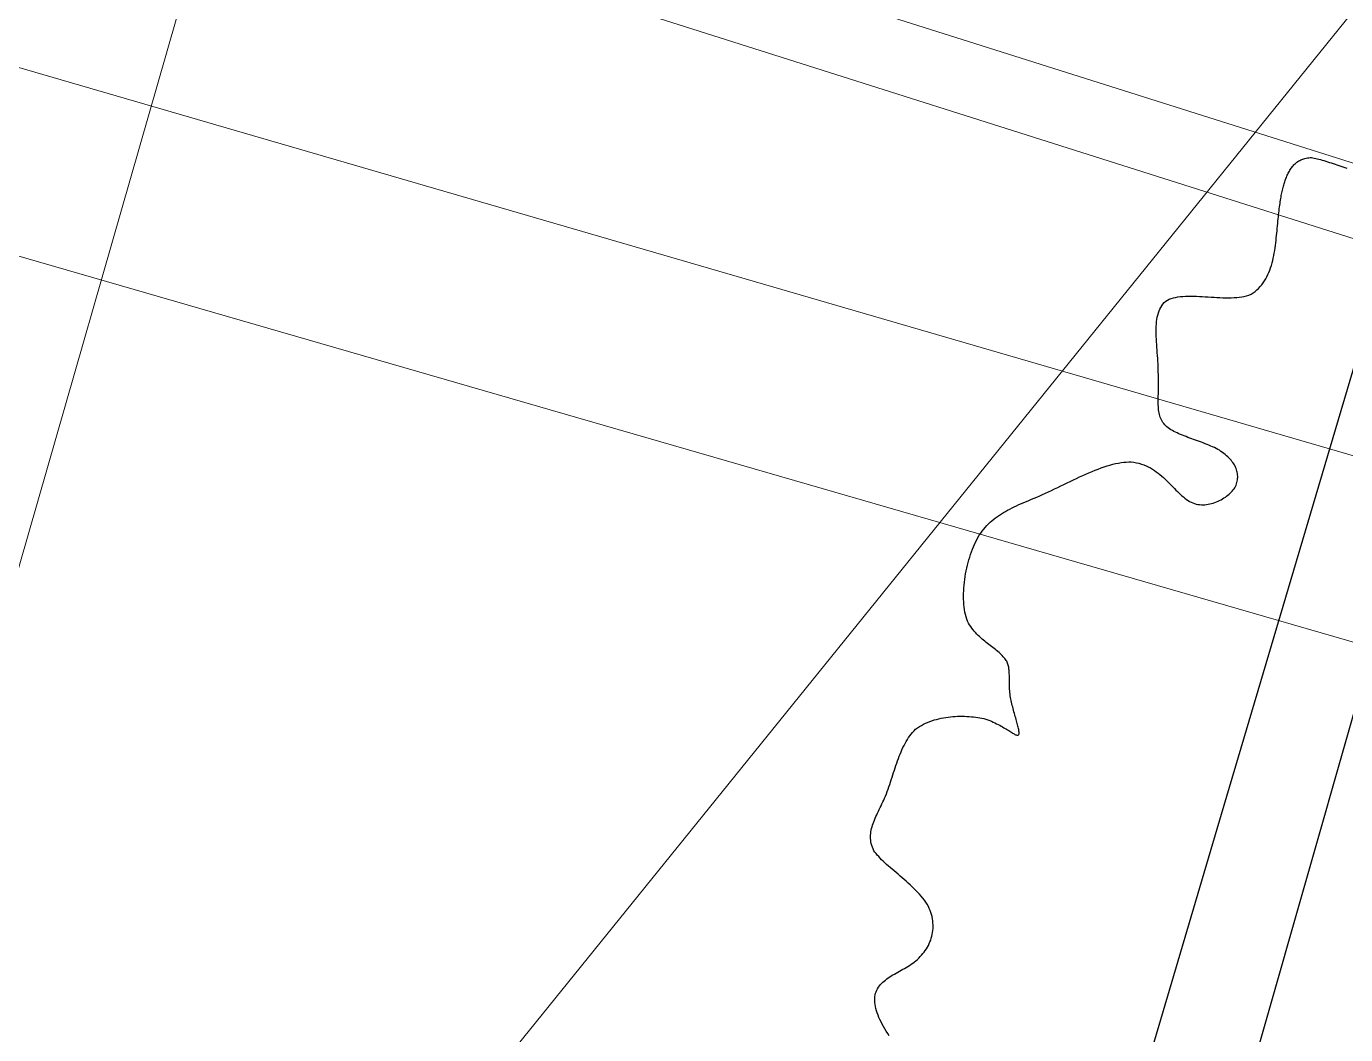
# Model space of a CAD drawing. Header units: metres. Extents: x 507606 to 508087, y 6966978 to 6967359.
# Drawn here: x 507935.686 to 507938.959, y 6967149.772 to 6967152.274 of the extents above; entities that cross this region are included whole.
import ezdxf

# ---------------------------------------------------------------- set-up
doc = ezdxf.new("R2010")
doc.units = ezdxf.units.M
doc.linetypes.add('ISO-DASHED2', pattern=[6, 4, -2])
doc.layers.add('C_UG_LINES', color=7, linetype='EXISTING_COMMUNICATIONS', lineweight=0, true_color=0xb061ff)
doc.layers.add('E_UG_LINES', color=7, linetype='EXISTING_ELECTRICITY_UG', lineweight=0, true_color=0xff2e2e)
for name, color, linetype in [('CON_EX. MIN', 253, 'ISO-DASHED2'), ('mga2020ROAD_KERB_LIP', 252, 'Continuous'), ('mga2020VEG_TREE', 252, 'Continuous')]:
    doc.layers.add(name, color=color, linetype=linetype)
for name, color, linetype, lineweight in [('D_UG_PIPES', 142, 'EXIST_SWD', 0), ('RW_UG_PIPES', 160, 'EXISTING_WAT_RECYCLED', 0), ('W_AG_PIPES_N', 160, 'EXISTING_WATER', 0)]:
    doc.layers.add(name, color=color, linetype=linetype, lineweight=lineweight)
doc.styles.get("Standard").update_dxf_attribs({"font": 'ARIALN.TTF'})
doc.linetypes.add('EXIST_SWD', pattern='A,5,-2.5,5,-2,["SWD",Standard,S=2.5,R=0,X=0,Y=-1.25],-8,5,-2.5,5,-2.5', length=37.5)
doc.linetypes.add('EXISTING_COMMUNICATIONS', pattern='A,2,-2,2,-2,2,-2,["COMS",Standard,S=2.5,R=0,X=0,Y=-1.25],-9.75,2,-2,2,-2', length=29.75)
doc.linetypes.add('EXISTING_ELECTRICITY_UG', pattern='A,2,-2,2,-2,2,-2,["E-UG",Standard,S=2.5,R=0,X=0,Y=-1.25],-9.15,2,-2,2,-2', length=29.15)
doc.linetypes.add('EXISTING_WAT_RECYCLED', pattern='A,2,-2,2,-2,2,-2,["R",Standard,S=2.5,R=0,X=0,Y=-1.25],-4.4,2,-2,2,-2', length=24.4)
doc.linetypes.add('EXISTING_WATER', pattern='A,2,-2,2,-2,2,-2,["W",Standard,S=2.5,R=0,X=0,Y=-1.25],-4.4,2,-2,2,-2', length=24.4)

# ---------------------------------------------------------------- blocks, each defined once
blk = doc.blocks.new('BAC V TREE')
for p, q in [((-8.5219, 13.8865), (-8.5114, 13.9)), ((-8.5114, 13.9), (-8.5005, 13.913)), ((-8.5005, 13.913), (-8.4891, 13.9255)), ((-8.4891, 13.9255), (-8.4773, 13.9375)), ((-8.4773, 13.9375), (-8.465, 13.9489)), ((-8.465, 13.9489), (-8.4522, 13.9598)), ((-8.4522, 13.9598), (-8.4388, 13.9701)), ((-8.4388, 13.9701), (-8.425, 13.9797)), ((-8.425, 13.9797), (-8.4105, 13.9888)), ((-8.4105, 13.9888), (-8.3955, 13.9972)), ((-8.3955, 13.9972), (-8.3799, 14.005)), ((-8.3799, 14.005), (-8.3637, 14.0121)), ((-8.3637, 14.0121), (-8.3468, 14.0186)), ((-8.3468, 14.0186), (-8.3293, 14.0243)), ((-8.3293, 14.0243), (-8.3111, 14.0293)), ((-8.3111, 14.0293), (-8.2922, 14.0336)), ((-8.2922, 14.0336), (-8.2725, 14.0372)), ((-8.2725, 14.0372), (-8.2522, 14.04)), ((-8.2522, 14.04), (-8.231, 14.042)), ((-8.231, 14.042), (-8.2091, 14.0432)), ((-8.2091, 14.0432), (-8.1867, 14.0395)), ((-8.1867, 14.0395), (-8.1634, 14.0351)), ((-8.1634, 14.0351), (-8.1393, 14.0299)), ((-8.1393, 14.0299), (-8.1144, 14.024)), ((-8.1144, 14.024), (-8.0888, 14.0174)), ((-8.0888, 14.0174), (-8.0625, 14.0103)), ((-8.0625, 14.0103), (-8.0355, 14.0026)), ((-8.0355, 14.0026), (-8.008, 13.9944)), ((-8.008, 13.9944), (-7.9798, 13.9857)), ((-7.9798, 13.9857), (-7.9511, 13.9766)), ((-7.9511, 13.9766), (-7.922, 13.9671)), ((-7.922, 13.9671), (-7.8924, 13.9573)), ((-7.8924, 13.9573), (-7.8623, 13.9472)), ((-7.8623, 13.9472), (-7.832, 13.9369)), ((-7.832, 13.9369), (-7.8012, 13.9264)), ((-7.8012, 13.9264), (-7.7703, 13.9157)), ((-7.7703, 13.9157), (-7.739, 13.9049)), ((-7.739, 13.9049), (-7.7076, 13.8941)), ((-8.6286, 13.6754), (-8.6225, 13.6926)), ((-8.6225, 13.6926), (-8.6162, 13.7095)), ((-8.6162, 13.7095), (-8.6089, 13.7274)), ((-8.6089, 13.7274), (-8.6014, 13.745)), ((-8.6014, 13.745), (-8.5937, 13.7623)), ((-8.5937, 13.7623), (-8.5857, 13.7793)), ((-8.5857, 13.7793), (-8.5775, 13.7958)), ((-8.5775, 13.7958), (-8.5691, 13.812)), ((-8.5691, 13.812), (-8.5603, 13.8278)), ((-8.5603, 13.8278), (-8.5512, 13.8431)), ((-8.5512, 13.8431), (-8.5418, 13.858)), ((-8.5418, 13.858), (-8.5321, 13.8725)), ((-8.5321, 13.8725), (-8.5219, 13.8865)), ((-7.7076, 13.8941), (-7.676, 13.8832)), ((-7.676, 13.8832), (-7.6442, 13.8724)), ((-8.6852, 13.4595), (-8.6808, 13.4818)), ((-8.6808, 13.4818), (-8.6762, 13.5034)), ((-8.6762, 13.5034), (-8.6715, 13.5245)), ((-8.6715, 13.5245), (-8.6667, 13.545)), ((-8.6667, 13.545), (-8.6617, 13.565)), ((-8.6617, 13.565), (-8.6566, 13.5844)), ((-8.6566, 13.5844), (-8.6513, 13.6034)), ((-8.6513, 13.6034), (-8.6459, 13.622)), ((-8.6459, 13.622), (-8.6403, 13.6402)), ((-8.6403, 13.6402), (-8.6345, 13.658)), ((-8.6345, 13.658), (-8.6286, 13.6754)), ((-8.7177, 13.2545), (-8.7139, 13.283)), ((-8.7139, 13.283), (-8.71, 13.3106)), ((-8.71, 13.3106), (-8.7061, 13.3374)), ((-8.7061, 13.3374), (-8.7021, 13.3633)), ((-8.7021, 13.3633), (-8.698, 13.3885)), ((-8.698, 13.3885), (-8.6939, 13.4128)), ((-8.6939, 13.4128), (-8.6896, 13.4365)), ((-8.6896, 13.4365), (-8.6852, 13.4595)), ((-8.7433, 13.0272), (-8.7397, 13.0629)), ((-8.7397, 13.0629), (-8.7361, 13.0974)), ((-8.7361, 13.0974), (-8.7325, 13.1309)), ((-8.7325, 13.1309), (-8.7288, 13.1633)), ((-8.7288, 13.1633), (-8.7252, 13.1947)), ((-8.7252, 13.1947), (-8.7215, 13.2251)), ((-8.7215, 13.2251), (-8.7177, 13.2545)), ((-8.761, 12.8375), (-8.7575, 12.8757)), ((-8.7575, 12.8757), (-8.7541, 12.9132)), ((-8.7541, 12.9132), (-8.7505, 12.9524)), ((-8.7505, 12.9524), (-8.7469, 12.9904)), ((-8.7469, 12.9904), (-8.7433, 13.0272)), ((-8.7884, 12.5998), (-8.7827, 12.64)), ((-8.7827, 12.64), (-8.7776, 12.6801)), ((-8.7776, 12.6801), (-8.7729, 12.72)), ((-8.7729, 12.72), (-8.7687, 12.7596)), ((-8.7687, 12.7596), (-8.7647, 12.7988)), ((-8.7647, 12.7988), (-8.761, 12.8375)), ((-8.8265, 12.4), (-8.8173, 12.4395)), ((-8.8173, 12.4395), (-8.809, 12.4793)), ((-8.809, 12.4793), (-8.8014, 12.5194)), ((-8.8014, 12.5194), (-8.7946, 12.5596)), ((-8.7946, 12.5596), (-8.7884, 12.5998)), ((-8.8872, 12.2104), (-8.8729, 12.2469)), ((-8.8729, 12.2469), (-8.8597, 12.2843)), ((-8.8597, 12.2843), (-8.8476, 12.3223)), ((-8.8476, 12.3223), (-8.8366, 12.3609)), ((-8.8366, 12.3609), (-8.8265, 12.4)), ((-9.0253, 11.983), (-9.0011, 12.0118)), ((-9.0011, 12.0118), (-8.9784, 12.042)), ((-8.9784, 12.042), (-8.9574, 12.0734)), ((-8.9574, 12.0734), (-8.9378, 12.1061)), ((-8.9378, 12.1061), (-8.9196, 12.1398)), ((-8.9196, 12.1398), (-8.9027, 12.1746)), ((-8.9027, 12.1746), (-8.8872, 12.2104)), ((-10.4777, 11.7821), (-10.4455, 11.7939)), ((-10.4455, 11.7939), (-10.4115, 11.8037)), ((-10.4115, 11.8037), (-10.3758, 11.8118)), ((-10.3758, 11.8118), (-10.3385, 11.8183)), ((-10.3385, 11.8183), (-10.2996, 11.8232)), ((-10.2996, 11.8232), (-10.2594, 11.8268)), ((-10.2594, 11.8268), (-10.218, 11.8291)), ((-10.218, 11.8291), (-10.1754, 11.8304)), ((-10.1754, 11.8304), (-10.1319, 11.8306)), ((-10.1319, 11.8306), (-10.0875, 11.83)), ((-10.0875, 11.83), (-10.0423, 11.8287)), ((-10.0423, 11.8287), (-9.9966, 11.8268)), ((-9.9966, 11.8268), (-9.9503, 11.8244)), ((-9.9503, 11.8244), (-9.9037, 11.8218)), ((-9.9037, 11.8218), (-9.8568, 11.8189)), ((-9.8568, 11.8189), (-9.8098, 11.816)), ((-9.8098, 11.816), (-9.7627, 11.8132)), ((-9.7627, 11.8132), (-9.7159, 11.8106)), ((-9.7159, 11.8106), (-9.6692, 11.8083)), ((-9.6692, 11.8083), (-9.623, 11.8066)), ((-9.623, 11.8066), (-9.5772, 11.8054)), ((-9.5772, 11.8054), (-9.532, 11.805)), ((-9.532, 11.805), (-9.4876, 11.8054)), ((-9.4876, 11.8054), (-9.4441, 11.8069)), ((-9.4441, 11.8069), (-9.4016, 11.8095)), ((-9.4016, 11.8095), (-9.3601, 11.8133)), ((-9.3601, 11.8133), (-9.32, 11.8186)), ((-9.32, 11.8186), (-9.2811, 11.8254)), ((-9.2811, 11.8254), (-9.2438, 11.8339)), ((-9.2438, 11.8339), (-9.2081, 11.8442)), ((-9.2081, 11.8442), (-9.1729, 11.8628)), ((-9.1729, 11.8628), (-9.1396, 11.8834)), ((-9.1396, 11.8834), (-9.1083, 11.9058)), ((-9.1083, 11.9058), (-9.0788, 11.9299)), ((-9.0788, 11.9299), (-9.0512, 11.9557)), ((-9.0512, 11.9557), (-9.0253, 11.983)), ((-10.6517, 11.5626), (-10.6409, 11.594)), ((-10.6409, 11.594), (-10.6282, 11.6238)), ((-10.6282, 11.6238), (-10.6135, 11.6522)), ((-10.6135, 11.6522), (-10.5969, 11.6789)), ((-10.5969, 11.6789), (-10.5781, 11.704)), ((-10.5781, 11.704), (-10.5571, 11.7273)), ((-10.5571, 11.7273), (-10.5337, 11.7487)), ((-10.5337, 11.7487), (-10.5078, 11.7683)), ((-10.5078, 11.7683), (-10.4777, 11.7821)), ((-10.685, 11.3484), (-10.6827, 11.3869)), ((-10.6827, 11.3869), (-10.6793, 11.4243)), ((-10.6793, 11.4243), (-10.6746, 11.4607)), ((-10.6746, 11.4607), (-10.6685, 11.4959)), ((-10.6685, 11.4959), (-10.6609, 11.5299)), ((-10.6609, 11.5299), (-10.6517, 11.5626)), ((-10.6866, 11.2689), (-10.6863, 11.3091)), ((-10.6861, 11.228), (-10.6866, 11.2689)), ((-10.6863, 11.3091), (-10.685, 11.3484)), ((-10.6848, 11.1863), (-10.6861, 11.228)), ((-10.683, 11.1441), (-10.6848, 11.1863)), ((-10.6806, 11.1013), (-10.683, 11.1441)), ((-10.6779, 11.0581), (-10.6806, 11.1013)), ((-10.6748, 11.0145), (-10.6779, 11.0581)), ((-10.6716, 10.9706), (-10.6748, 11.0145)), ((-10.6684, 10.9264), (-10.6716, 10.9706)), ((-10.6651, 10.8822), (-10.6684, 10.9264)), ((-10.6621, 10.8378), (-10.6651, 10.8822)), ((-10.6593, 10.7935), (-10.6621, 10.8378)), ((-10.6568, 10.7492), (-10.6593, 10.7935)), ((-10.6549, 10.7051), (-10.6568, 10.7492)), ((-10.6535, 10.6612), (-10.6549, 10.7051)), ((-10.6529, 10.6177), (-10.6535, 10.6612)), ((-10.6507, 10.5792), (-10.6529, 10.6177)), ((-10.6492, 10.5416), (-10.6507, 10.5792)), ((-10.6483, 10.5047), (-10.6492, 10.5416)), ((-10.6506, 10.2998), (-10.6497, 10.3321)), ((-10.6497, 10.3321), (-10.6489, 10.3651)), ((-10.6489, 10.3651), (-10.6483, 10.3989)), ((-10.6479, 10.4687), (-10.6483, 10.5047)), ((-10.6483, 10.3989), (-10.6479, 10.4334)), ((-10.6479, 10.4334), (-10.6479, 10.4687)), ((-10.6538, 10.1494), (-10.6536, 10.178)), ((-10.6536, 10.1213), (-10.6538, 10.1494)), ((-10.6536, 10.178), (-10.6531, 10.2074)), ((-10.653, 10.094), (-10.6536, 10.1213)), ((-10.6531, 10.2074), (-10.6524, 10.2375)), ((-10.6524, 10.2375), (-10.6515, 10.2683)), ((-10.6515, 10.2683), (-10.6506, 10.2998)), ((-10.6518, 10.0674), (-10.653, 10.094)), ((-10.65, 10.0414), (-10.6518, 10.0674)), ((-10.6474, 10.016), (-10.65, 10.0414)), ((-10.6441, 9.9913), (-10.6474, 10.016)), ((-10.6399, 9.9672), (-10.6441, 9.9913)), ((-10.6348, 9.9437), (-10.6399, 9.9672)), ((-10.6287, 9.9208), (-10.6348, 9.9437)), ((-10.6214, 9.8986), (-10.6287, 9.9208)), ((-10.6129, 9.8769), (-10.6214, 9.8986)), ((-10.6032, 9.8558), (-10.6129, 9.8769)), ((-10.5921, 9.8353), (-10.6032, 9.8558)), ((-10.5796, 9.8154), (-10.5921, 9.8353)), ((-10.5656, 9.796), (-10.5796, 9.8154)), ((-10.55, 9.7771), (-10.5656, 9.796)), ((-10.5327, 9.7588), (-10.55, 9.7771)), ((-10.5141, 9.7431), (-10.5327, 9.7588)), ((-10.4942, 9.728), (-10.5141, 9.7431)), ((-10.473, 9.7134), (-10.4942, 9.728)), ((-10.4507, 9.6993), (-10.473, 9.7134)), ((-10.4273, 9.6857), (-10.4507, 9.6993)), ((-10.4029, 9.6724), (-10.4273, 9.6857)), ((-10.3776, 9.6595), (-10.4029, 9.6724)), ((-10.3514, 9.647), (-10.3776, 9.6595)), ((-10.3244, 9.6348), (-10.3514, 9.647)), ((-10.2966, 9.6228), (-10.3244, 9.6348)), ((-10.2683, 9.611), (-10.2966, 9.6228)), ((-10.2393, 9.5995), (-10.2683, 9.611)), ((-10.2099, 9.5881), (-10.2393, 9.5995)), ((-10.18, 9.5768), (-10.2099, 9.5881)), ((-10.1498, 9.5657), (-10.18, 9.5768)), ((-10.1193, 9.5546), (-10.1498, 9.5657)), ((-10.0886, 9.5435), (-10.1193, 9.5546)), ((-10.0578, 9.5323), (-10.0886, 9.5435)), ((-10.0268, 9.5212), (-10.0578, 9.5323)), ((-9.9959, 9.5099), (-10.0268, 9.5212)), ((-9.9651, 9.4986), (-9.9959, 9.5099)), ((-9.9344, 9.487), (-9.9651, 9.4986)), ((-9.904, 9.4753), (-9.9344, 9.487)), ((-9.8739, 9.4633), (-9.904, 9.4753)), ((-9.8441, 9.4511), (-9.8739, 9.4633)), ((-9.8148, 9.4386), (-9.8441, 9.4511)), ((-9.7859, 9.4258), (-9.8148, 9.4386)), ((-9.7577, 9.4125), (-9.7859, 9.4258)), ((-9.7302, 9.3989), (-9.7577, 9.4125)), ((-9.7033, 9.3849), (-9.7302, 9.3989)), ((-9.6773, 9.3703), (-9.7033, 9.3849)), ((-9.6524, 9.3535), (-9.6773, 9.3703)), ((-9.6286, 9.3364), (-9.6524, 9.3535)), ((-9.6058, 9.3192), (-9.6286, 9.3364)), ((-9.5841, 9.3018), (-9.6058, 9.3192)), ((-9.5634, 9.2841), (-9.5841, 9.3018)), ((-9.5439, 9.2663), (-9.5634, 9.2841)), ((-9.5254, 9.2483), (-9.5439, 9.2663)), ((-11.6622, 9.0516), (-11.6137, 9.0704)), ((-11.6137, 9.0704), (-11.5657, 9.0882)), ((-11.5657, 9.0882), (-11.5182, 9.1048)), ((-11.5182, 9.1048), (-11.4713, 9.1201)), ((-11.4713, 9.1201), (-11.425, 9.134)), ((-11.425, 9.134), (-11.3794, 9.1465)), ((-11.3794, 9.1465), (-11.3345, 9.1573)), ((-11.3345, 9.1573), (-11.2904, 9.1665)), ((-11.2904, 9.1665), (-11.2471, 9.1739)), ((-11.2471, 9.1739), (-11.2048, 9.1794)), ((-11.2048, 9.1794), (-11.1634, 9.183)), ((-11.1634, 9.183), (-11.123, 9.1844)), ((-11.123, 9.1844), (-11.0837, 9.1837)), ((-11.0837, 9.1837), (-11.0455, 9.1807)), ((-11.0455, 9.1807), (-11.0032, 9.1726)), ((-11.0032, 9.1726), (-10.9625, 9.1625)), ((-10.9625, 9.1625), (-10.9232, 9.1507)), ((-10.9232, 9.1507), (-10.8855, 9.1371)), ((-10.8855, 9.1371), (-10.8491, 9.122)), ((-10.8491, 9.122), (-10.814, 9.1055)), ((-10.814, 9.1055), (-10.7801, 9.0876)), ((-10.7801, 9.0876), (-10.7475, 9.0684)), ((-10.7475, 9.0684), (-10.7159, 9.0482)), ((-9.508, 9.2302), (-9.5254, 9.2483)), ((-9.4918, 9.2118), (-9.508, 9.2302)), ((-9.4766, 9.1933), (-9.4918, 9.2118)), ((-9.4626, 9.1746), (-9.4766, 9.1933)), ((-9.4497, 9.1558), (-9.4626, 9.1746)), ((-9.438, 9.1367), (-9.4497, 9.1558)), ((-9.4274, 9.1176), (-9.438, 9.1367)), ((-9.418, 9.0982), (-9.4274, 9.1176)), ((-9.4097, 9.0788), (-9.418, 9.0982)), ((-9.4026, 9.0591), (-9.4097, 9.0788)), ((-9.3967, 9.0394), (-9.4026, 9.0591)), ((-12.1593, 8.8253), (-12.1094, 8.8495)), ((-12.1094, 8.8495), (-12.0594, 8.8737)), ((-12.0594, 8.8737), (-12.0093, 8.8976)), ((-12.0093, 8.8976), (-11.9593, 8.9213)), ((-11.9593, 8.9213), (-11.9093, 8.9445)), ((-11.9093, 8.9445), (-11.8594, 8.9673)), ((-11.8594, 8.9673), (-11.8097, 8.9895)), ((-11.8097, 8.9895), (-11.7602, 9.011)), ((-11.7602, 9.011), (-11.711, 9.0317)), ((-11.711, 9.0317), (-11.6622, 9.0516)), ((-10.7159, 9.0482), (-10.6853, 9.0269)), ((-10.6853, 9.0269), (-10.6557, 9.0048)), ((-10.6557, 9.0048), (-10.6269, 8.9819)), ((-10.6269, 8.9819), (-10.599, 8.9583)), ((-10.599, 8.9583), (-10.5718, 8.9342)), ((-10.5718, 8.9342), (-10.5452, 8.9097)), ((-10.5452, 8.9097), (-10.5193, 8.8849)), ((-10.5193, 8.8849), (-10.4939, 8.8599)), ((-10.4939, 8.8599), (-10.4689, 8.8348)), ((-9.4048, 8.8344), (-9.3983, 8.8554)), ((-9.3983, 8.8554), (-9.3932, 8.8763)), ((-9.392, 9.0194), (-9.3967, 9.0394)), ((-9.3932, 8.8763), (-9.3893, 8.8971)), ((-9.3885, 8.9994), (-9.392, 9.0194)), ((-9.3893, 8.8971), (-9.3867, 8.9178)), ((-9.3862, 8.9792), (-9.3885, 8.9994)), ((-9.3867, 8.9178), (-9.3853, 8.9384)), ((-9.3852, 8.9589), (-9.3862, 8.9792)), ((-9.3853, 8.9384), (-9.3852, 8.9589)), ((-12.5901, 8.6243), (-12.5459, 8.6429)), ((-12.5459, 8.6429), (-12.5008, 8.6619)), ((-12.5008, 8.6619), (-12.4533, 8.6839)), ((-12.4533, 8.6839), (-12.4052, 8.7065)), ((-12.4052, 8.7065), (-12.3567, 8.7296)), ((-12.3567, 8.7296), (-12.3078, 8.7532)), ((-12.3078, 8.7532), (-12.2585, 8.7771)), ((-12.2585, 8.7771), (-12.209, 8.8011)), ((-12.209, 8.8011), (-12.1593, 8.8253)), ((-10.4689, 8.8348), (-10.4443, 8.8098)), ((-10.4443, 8.8098), (-10.42, 8.7849)), ((-10.42, 8.7849), (-10.396, 8.7603)), ((-10.396, 8.7603), (-10.3721, 8.736)), ((-10.3721, 8.736), (-10.3483, 8.7123)), ((-10.3483, 8.7123), (-10.3245, 8.6892)), ((-10.3245, 8.6892), (-10.3007, 8.6668)), ((-10.3007, 8.6668), (-10.2768, 8.6453)), ((-10.2768, 8.6453), (-10.2526, 8.6247)), ((-9.5827, 8.6238), (-9.5617, 8.639)), ((-9.5617, 8.639), (-9.5416, 8.6546)), ((-9.5416, 8.6546), (-9.5225, 8.6706)), ((-9.5225, 8.6706), (-9.5045, 8.6869)), ((-9.5045, 8.6869), (-9.4875, 8.7035)), ((-9.4875, 8.7035), (-9.4717, 8.7202)), ((-9.4717, 8.7202), (-9.4571, 8.737)), ((-9.4571, 8.737), (-9.4437, 8.7538)), ((-9.4437, 8.7538), (-9.4317, 8.7706)), ((-9.4317, 8.7706), (-9.4214, 8.792)), ((-9.4214, 8.792), (-9.4124, 8.8132)), ((-9.4124, 8.8132), (-9.4048, 8.8344)), ((-13.0585, 8.4137), (-13.0238, 8.432)), ((-13.0238, 8.432), (-12.9883, 8.4499)), ((-12.9883, 8.4499), (-12.9521, 8.4675)), ((-12.9521, 8.4675), (-12.915, 8.4849)), ((-12.915, 8.4849), (-12.8772, 8.5022)), ((-12.8772, 8.5022), (-12.8386, 8.5193)), ((-12.8386, 8.5193), (-12.7992, 8.5365)), ((-12.7992, 8.5365), (-12.759, 8.5536)), ((-12.759, 8.5536), (-12.718, 8.571)), ((-12.718, 8.571), (-12.6762, 8.5885)), ((-12.6762, 8.5885), (-12.6336, 8.6062)), ((-12.6336, 8.6062), (-12.5901, 8.6243)), ((-10.2526, 8.6247), (-10.2282, 8.6052)), ((-10.2282, 8.6052), (-10.2035, 8.5869)), ((-10.2035, 8.5869), (-10.1784, 8.5699)), ((-10.1784, 8.5699), (-10.1528, 8.5543)), ((-10.1528, 8.5543), (-10.1269, 8.5408)), ((-10.1269, 8.5408), (-10.1007, 8.5294)), ((-10.1007, 8.5294), (-10.0741, 8.52)), ((-10.0741, 8.52), (-10.0473, 8.5126)), ((-10.0473, 8.5126), (-10.0202, 8.5069)), ((-10.0202, 8.5069), (-9.9929, 8.5031)), ((-9.9929, 8.5031), (-9.9655, 8.501)), ((-9.9655, 8.501), (-9.9381, 8.5005)), ((-9.9381, 8.5005), (-9.9107, 8.5015)), ((-9.9107, 8.5015), (-9.8834, 8.5041)), ((-9.8834, 8.5041), (-9.8562, 8.508)), ((-9.8562, 8.508), (-9.8291, 8.5133)), ((-9.8291, 8.5133), (-9.8024, 8.5199)), ((-9.8024, 8.5199), (-9.7759, 8.5277)), ((-9.7759, 8.5277), (-9.7498, 8.5365)), ((-9.7498, 8.5365), (-9.7242, 8.5465)), ((-9.7242, 8.5465), (-9.699, 8.5573)), ((-9.699, 8.5573), (-9.6744, 8.5691)), ((-9.6744, 8.5691), (-9.6504, 8.5818)), ((-9.6504, 8.5818), (-9.6271, 8.5951)), ((-9.6271, 8.5951), (-9.6045, 8.6092)), ((-9.6045, 8.6092), (-9.5827, 8.6238)), ((-13.3634, 8.1948), (-13.3363, 8.2207)), ((-13.3363, 8.2207), (-13.3084, 8.2455)), ((-13.3084, 8.2455), (-13.2798, 8.2693)), ((-13.2798, 8.2693), (-13.2505, 8.2922)), ((-13.2505, 8.2922), (-13.2204, 8.3142)), ((-13.2204, 8.3142), (-13.1895, 8.3354)), ((-13.1895, 8.3354), (-13.1579, 8.3559)), ((-13.1579, 8.3559), (-13.1255, 8.3757)), ((-13.1255, 8.3757), (-13.0924, 8.395)), ((-13.0924, 8.395), (-13.0585, 8.4137)), ((-13.5328, 7.9773), (-13.5108, 8.0128)), ((-13.5108, 8.0128), (-13.488, 8.0466)), ((-13.488, 8.0466), (-13.4646, 8.079)), ((-13.4646, 8.079), (-13.4404, 8.1099)), ((-13.4404, 8.1099), (-13.4155, 8.1395)), ((-13.4155, 8.1395), (-13.3898, 8.1677)), ((-13.3898, 8.1677), (-13.3634, 8.1948)), ((-13.6204, 7.7897), (-13.6043, 7.8294)), ((-13.6043, 7.8294), (-13.5875, 7.8682)), ((-13.5875, 7.8682), (-13.5699, 7.9058)), ((-13.5699, 7.9058), (-13.5517, 7.9422)), ((-13.5517, 7.9422), (-13.5328, 7.9773)), ((-13.6892, 7.5785), (-13.6771, 7.6221)), ((-13.6771, 7.6221), (-13.6641, 7.6651)), ((-13.6641, 7.6651), (-13.6503, 7.7074)), ((-13.6503, 7.7074), (-13.6357, 7.749)), ((-13.6357, 7.749), (-13.6204, 7.7897)), ((-13.7365, 7.3544), (-13.7289, 7.3998)), ((-13.7289, 7.3998), (-13.7203, 7.4449)), ((-13.7203, 7.4449), (-13.7108, 7.4898)), ((-13.7108, 7.4898), (-13.7004, 7.5344)), ((-13.7004, 7.5344), (-13.6892, 7.5785)), ((-13.7595, 7.128), (-13.7569, 7.173)), ((-13.7569, 7.173), (-13.7534, 7.2182)), ((-13.7534, 7.2182), (-13.7487, 7.2635)), ((-13.7487, 7.2635), (-13.7431, 7.309)), ((-13.7431, 7.309), (-13.7365, 7.3544)), ((-13.7613, 7.0391), (-13.7609, 7.0833)), ((-13.7605, 6.9954), (-13.7613, 7.0391)), ((-13.7609, 7.0833), (-13.7595, 7.128)), ((-13.7586, 6.9522), (-13.7605, 6.9954)), ((-13.7555, 6.9097), (-13.7586, 6.9522)), ((-13.7512, 6.868), (-13.7555, 6.9097)), ((-13.7457, 6.8271), (-13.7512, 6.868)), ((-13.739, 6.7871), (-13.7457, 6.8271)), ((-13.731, 6.7481), (-13.739, 6.7871)), ((-13.7218, 6.7102), (-13.731, 6.7481)), ((-13.7112, 6.6735), (-13.7218, 6.7102)), ((-13.6965, 6.6425), (-13.7112, 6.6735)), ((-13.6809, 6.6129), (-13.6965, 6.6425)), ((-13.6644, 6.5845), (-13.6809, 6.6129)), ((-13.6472, 6.5573), (-13.6644, 6.5845)), ((-13.6292, 6.5313), (-13.6472, 6.5573)), ((-13.6106, 6.5063), (-13.6292, 6.5313)), ((-13.5914, 6.4824), (-13.6106, 6.5063)), ((-13.5716, 6.4594), (-13.5914, 6.4824)), ((-13.5514, 6.4374), (-13.5716, 6.4594)), ((-13.5307, 6.4161), (-13.5514, 6.4374)), ((-13.5097, 6.3957), (-13.5307, 6.4161)), ((-13.4884, 6.376), (-13.5097, 6.3957)), ((-13.4669, 6.3569), (-13.4884, 6.376)), ((-13.4453, 6.3385), (-13.4669, 6.3569)), ((-13.4235, 6.3205), (-13.4453, 6.3385)), ((-13.4017, 6.3031), (-13.4235, 6.3205)), ((-13.3799, 6.2861), (-13.4017, 6.3031)), ((-13.3582, 6.2694), (-13.3799, 6.2861)), ((-13.3367, 6.253), (-13.3582, 6.2694)), ((-13.3154, 6.2369), (-13.3367, 6.253)), ((-13.2943, 6.2209), (-13.3154, 6.2369)), ((-13.2736, 6.205), (-13.2943, 6.2209)), ((-13.2533, 6.1892), (-13.2736, 6.205)), ((-13.2334, 6.1734), (-13.2533, 6.1892)), ((-13.2141, 6.1576), (-13.2334, 6.1734)), ((-13.1954, 6.1416), (-13.2141, 6.1576)), ((-13.1773, 6.1254), (-13.1954, 6.1416)), ((-13.1599, 6.1089), (-13.1773, 6.1254)), ((-13.1433, 6.0922), (-13.1599, 6.1089)), ((-13.1275, 6.0751), (-13.1433, 6.0922)), ((-13.1126, 6.0575), (-13.1275, 6.0751)), ((-13.1012, 6.0439), (-13.1126, 6.0575)), ((-13.0909, 6.0301), (-13.1012, 6.0439)), ((-13.0816, 6.0161), (-13.0909, 6.0301)), ((-13.0734, 6.0018), (-13.0816, 6.0161)), ((-13.0661, 5.9871), (-13.0734, 6.0018)), ((-13.0596, 5.9722), (-13.0661, 5.9871)), ((-13.0541, 5.9569), (-13.0596, 5.9722)), ((-13.0492, 5.9413), (-13.0541, 5.9569)), ((-13.0451, 5.9253), (-13.0492, 5.9413)), ((-13.0417, 5.909), (-13.0451, 5.9253)), ((-13.0388, 5.8923), (-13.0417, 5.909)), ((-13.0365, 5.8751), (-13.0388, 5.8923)), ((-13.0347, 5.8575), (-13.0365, 5.8751)), ((-13.0332, 5.8395), (-13.0347, 5.8575)), ((-13.0322, 5.821), (-13.0332, 5.8395)), ((-13.0314, 5.802), (-13.0322, 5.821)), ((-13.0309, 5.7825), (-13.0314, 5.802)), ((-13.0305, 5.7625), (-13.0309, 5.7825)), ((-13.0303, 5.742), (-13.0305, 5.7625)), ((-13.0301, 5.7209), (-13.0303, 5.742)), ((-13.03, 5.6992), (-13.0301, 5.7209)), ((-13.0298, 5.677), (-13.03, 5.6992)), ((-13.0294, 5.6542), (-13.0298, 5.677)), ((-13.029, 5.6307), (-13.0294, 5.6542)), ((-13.0282, 5.6066), (-13.029, 5.6307)), ((-13.0272, 5.5818), (-13.0282, 5.6066)), ((-13.0259, 5.5564), (-13.0272, 5.5818)), ((-13.0241, 5.5303), (-13.0259, 5.5564)), ((-13.0219, 5.5035), (-13.0241, 5.5303)), ((-13.0191, 5.476), (-13.0219, 5.5035)), ((-13.0158, 5.4477), (-13.0191, 5.476)), ((-13.0116, 5.4237), (-13.0158, 5.4477)), ((-13.0069, 5.3992), (-13.0116, 5.4237)), ((-13.0018, 5.3744), (-13.0069, 5.3992)), ((-12.9962, 5.3492), (-13.0018, 5.3744)), ((-12.9903, 5.3238), (-12.9962, 5.3492)), ((-12.984, 5.2982), (-12.9903, 5.3238)), ((-12.9776, 5.2726), (-12.984, 5.2982)), ((-12.9709, 5.2469), (-12.9776, 5.2726)), ((-14.2667, 5.0532), (-14.2309, 5.0646)), ((-14.2309, 5.0646), (-14.1947, 5.075)), ((-14.1947, 5.075), (-14.158, 5.0842)), ((-14.158, 5.0842), (-14.121, 5.0924)), ((-14.121, 5.0924), (-14.0837, 5.0996)), ((-14.0837, 5.0996), (-14.0462, 5.1058)), ((-14.0462, 5.1058), (-14.0085, 5.1111)), ((-14.0085, 5.1111), (-13.9707, 5.1154)), ((-13.9707, 5.1154), (-13.9329, 5.1188)), ((-13.9329, 5.1188), (-13.8951, 5.1213)), ((-13.8951, 5.1213), (-13.8574, 5.1231)), ((-13.8574, 5.1231), (-13.8199, 5.124)), ((-13.8199, 5.124), (-13.7827, 5.1241)), ((-13.7827, 5.1241), (-13.7457, 5.1235)), ((-13.7457, 5.1235), (-13.7091, 5.1222)), ((-13.7091, 5.1222), (-13.673, 5.1202)), ((-13.673, 5.1202), (-13.6373, 5.1175)), ((-13.6373, 5.1175), (-13.6023, 5.1142)), ((-13.6023, 5.1142), (-13.5678, 5.1103)), ((-13.5678, 5.1103), (-13.5341, 5.1059)), ((-13.5341, 5.1059), (-13.5011, 5.1009)), ((-13.5011, 5.1009), (-13.469, 5.0954)), ((-13.469, 5.0954), (-13.4377, 5.0895)), ((-13.4377, 5.0895), (-13.4056, 5.0787)), ((-13.4056, 5.0787), (-13.3745, 5.0674)), ((-13.3745, 5.0674), (-13.3444, 5.0556)), ((-13.3444, 5.0556), (-13.3153, 5.0435)), ((-12.964, 5.2213), (-12.9709, 5.2469)), ((-12.9571, 5.1959), (-12.964, 5.2213)), ((-12.9501, 5.1707), (-12.9571, 5.1959)), ((-12.9432, 5.1458), (-12.9501, 5.1707)), ((-12.9363, 5.1212), (-12.9432, 5.1458)), ((-12.9295, 5.0971), (-12.9363, 5.1212)), ((-12.9228, 5.0735), (-12.9295, 5.0971)), ((-12.9164, 5.0505), (-12.9228, 5.0735)), ((-14.5975, 4.84), (-14.5751, 4.8672)), ((-14.5751, 4.8672), (-14.5516, 4.8932)), ((-14.5516, 4.8932), (-14.5269, 4.9182)), ((-14.5269, 4.9182), (-14.4975, 4.9396)), ((-14.4975, 4.9396), (-14.4671, 4.9596)), ((-14.4671, 4.9596), (-14.4357, 4.9783)), ((-14.4357, 4.9783), (-14.4034, 4.9958)), ((-14.4034, 4.9958), (-14.3703, 5.0119)), ((-14.3703, 5.0119), (-14.3364, 5.0269)), ((-14.3364, 5.0269), (-14.3018, 5.0406)), ((-14.3018, 5.0406), (-14.2667, 5.0532)), ((-13.3153, 5.0435), (-13.2871, 5.031)), ((-13.2871, 5.031), (-13.26, 5.0184)), ((-13.26, 5.0184), (-13.2338, 5.0055)), ((-13.2338, 5.0055), (-13.2085, 4.9926)), ((-13.2085, 4.9926), (-13.1843, 4.9797)), ((-13.1843, 4.9797), (-13.161, 4.9668)), ((-13.161, 4.9668), (-13.1386, 4.954)), ((-13.1386, 4.954), (-13.1172, 4.9414)), ((-13.1172, 4.9414), (-13.0967, 4.929)), ((-13.0967, 4.929), (-13.0771, 4.917)), ((-13.0771, 4.917), (-13.0585, 4.9054)), ((-13.0585, 4.9054), (-13.0408, 4.8942)), ((-13.0408, 4.8942), (-13.024, 4.8836)), ((-13.024, 4.8836), (-13.0081, 4.8736)), ((-13.0081, 4.8736), (-12.9932, 4.8643)), ((-12.9932, 4.8643), (-12.9791, 4.8557)), ((-12.9791, 4.8557), (-12.9659, 4.8479)), ((-12.9659, 4.8479), (-12.9536, 4.841)), ((-12.9103, 5.0283), (-12.9164, 5.0505)), ((-12.9045, 5.0067), (-12.9103, 5.0283)), ((-12.899, 4.986), (-12.9045, 5.0067)), ((-12.894, 4.9662), (-12.899, 4.986)), ((-12.8895, 4.9474), (-12.894, 4.9662)), ((-12.8855, 4.9297), (-12.8895, 4.9474)), ((-12.8821, 4.913), (-12.8855, 4.9297)), ((-12.8793, 4.8977), (-12.8821, 4.913)), ((-12.8772, 4.8835), (-12.8793, 4.8977)), ((-12.8758, 4.8708), (-12.8772, 4.8835)), ((-12.8767, 4.8416), (-12.8755, 4.8497)), ((-12.8753, 4.8595), (-12.8758, 4.8708)), ((-12.8755, 4.8497), (-12.8753, 4.8595)), ((-14.7291, 4.6238), (-14.7126, 4.6571)), ((-14.7126, 4.6571), (-14.6955, 4.6897)), ((-14.6955, 4.6897), (-14.6777, 4.7215)), ((-14.6777, 4.7215), (-14.659, 4.7525)), ((-14.659, 4.7525), (-14.6394, 4.7826)), ((-14.6394, 4.7826), (-14.619, 4.8118)), ((-14.619, 4.8118), (-14.5975, 4.84)), ((-12.9536, 4.841), (-12.9422, 4.8351)), ((-12.9422, 4.8351), (-12.9317, 4.8302)), ((-12.9317, 4.8302), (-12.922, 4.8263)), ((-12.922, 4.8263), (-12.9132, 4.8237)), ((-12.9132, 4.8237), (-12.9053, 4.8223)), ((-12.9053, 4.8223), (-12.8982, 4.8221)), ((-12.8982, 4.8221), (-12.8919, 4.8234)), ((-12.8919, 4.8234), (-12.8866, 4.8261)), ((-12.8866, 4.8261), (-12.882, 4.8303)), ((-12.882, 4.8303), (-12.8789, 4.8351)), ((-12.8789, 4.8351), (-12.8767, 4.8416)), ((-14.816, 4.4119), (-14.8026, 4.4484)), ((-14.8026, 4.4484), (-14.7889, 4.4845)), ((-14.7889, 4.4845), (-14.7747, 4.5201)), ((-14.7747, 4.5201), (-14.76, 4.5553)), ((-14.76, 4.5553), (-14.7448, 4.5899)), ((-14.7448, 4.5899), (-14.7291, 4.6238)), ((-14.8913, 4.1872), (-14.8791, 4.225)), ((-14.8791, 4.225), (-14.8668, 4.2628)), ((-14.8668, 4.2628), (-14.8544, 4.3004)), ((-14.8544, 4.3004), (-14.8418, 4.3378)), ((-14.8418, 4.3378), (-14.829, 4.375)), ((-14.829, 4.375), (-14.816, 4.4119)), ((-14.9538, 3.9983), (-14.941, 4.0358)), ((-14.941, 4.0358), (-14.9284, 4.0736)), ((-14.9284, 4.0736), (-14.9159, 4.1114)), ((-14.9159, 4.1114), (-14.9036, 4.1493)), ((-14.9036, 4.1493), (-14.8913, 4.1872)), ((-15.0361, 3.7871), (-15.0221, 3.8187)), ((-15.0221, 3.8187), (-15.0084, 3.8509)), ((-15.0084, 3.8509), (-14.9941, 3.8872)), ((-14.9941, 3.8872), (-14.9803, 3.9239)), ((-14.9803, 3.9239), (-14.9669, 3.961)), ((-14.9669, 3.961), (-14.9538, 3.9983)), ((-15.1346, 3.5789), (-15.121, 3.6074)), ((-15.121, 3.6074), (-15.1072, 3.6363)), ((-15.1072, 3.6363), (-15.0931, 3.6656)), ((-15.0931, 3.6656), (-15.0789, 3.6953)), ((-15.0789, 3.6953), (-15.0646, 3.7254)), ((-15.0646, 3.7254), (-15.0503, 3.756)), ((-15.0503, 3.756), (-15.0361, 3.7871)), ((-15.2222, 3.3595), (-15.214, 3.3863)), ((-15.214, 3.3863), (-15.2048, 3.4133)), ((-15.2048, 3.4133), (-15.1948, 3.4404)), ((-15.1948, 3.4404), (-15.184, 3.4676)), ((-15.184, 3.4676), (-15.1725, 3.4951)), ((-15.1725, 3.4951), (-15.1604, 3.5227)), ((-15.1604, 3.5227), (-15.1477, 3.5507)), ((-15.1477, 3.5507), (-15.1346, 3.5789)), ((-15.2469, 3.1991), (-15.2461, 3.2259)), ((-15.2462, 3.1722), (-15.2469, 3.1991)), ((-15.2439, 3.1452), (-15.2462, 3.1722)), ((-15.2461, 3.2259), (-15.2438, 3.2527)), ((-15.2438, 3.2527), (-15.2402, 3.2794)), ((-15.2402, 3.2794), (-15.2354, 3.3061)), ((-15.2354, 3.3061), (-15.2293, 3.3328)), ((-15.2293, 3.3328), (-15.2222, 3.3595)), ((-15.24, 3.118), (-15.2439, 3.1452)), ((-15.2343, 3.0906), (-15.24, 3.118)), ((-15.2267, 3.0629), (-15.2343, 3.0906)), ((-15.2173, 3.0351), (-15.2267, 3.0629)), ((-15.2059, 3.0069), (-15.2173, 3.0351)), ((-15.1924, 2.9784), (-15.2059, 3.0069)), ((-15.1762, 2.955), (-15.1924, 2.9784)), ((-15.1581, 2.9313), (-15.1762, 2.955)), ((-15.1384, 2.9074), (-15.1581, 2.9313)), ((-15.117, 2.8832), (-15.1384, 2.9074)), ((-15.0941, 2.8588), (-15.117, 2.8832)), ((-15.0698, 2.8342), (-15.0941, 2.8588)), ((-15.0443, 2.8093), (-15.0698, 2.8342)), ((-15.0175, 2.7842), (-15.0443, 2.8093)), ((-14.9898, 2.7588), (-15.0175, 2.7842)), ((-14.9611, 2.7332), (-14.9898, 2.7588)), ((-14.9315, 2.7072), (-14.9611, 2.7332)), ((-14.9013, 2.681), (-14.9315, 2.7072)), ((-14.8704, 2.6545), (-14.9013, 2.681)), ((-14.8391, 2.6278), (-14.8704, 2.6545)), ((-14.8074, 2.6007), (-14.8391, 2.6278)), ((-14.7754, 2.5733), (-14.8074, 2.6007)), ((-14.7433, 2.5456), (-14.7754, 2.5733)), ((-14.7111, 2.5176), (-14.7433, 2.5456)), ((-14.679, 2.4892), (-14.7111, 2.5176)), ((-14.6471, 2.4606), (-14.679, 2.4892)), ((-14.6155, 2.4316), (-14.6471, 2.4606)), ((-14.5844, 2.4022), (-14.6155, 2.4316)), ((-14.5537, 2.3726), (-14.5844, 2.4022)), ((-14.5237, 2.3425), (-14.5537, 2.3726)), ((-14.4944, 2.3121), (-14.5237, 2.3425)), ((-14.466, 2.2814), (-14.4944, 2.3121)), ((-14.4386, 2.2503), (-14.466, 2.2814)), ((-14.4123, 2.2188), (-14.4386, 2.2503)), ((-14.3872, 2.1869), (-14.4123, 2.2188)), ((-14.3634, 2.1546), (-14.3872, 2.1869)), ((-14.341, 2.1219), (-14.3634, 2.1546)), ((-14.3239, 2.0889), (-14.341, 2.1219)), ((-14.3087, 2.0559), (-14.3239, 2.0889)), ((-14.2952, 2.023), (-14.3087, 2.0559)), ((-14.2834, 1.9901), (-14.2952, 2.023)), ((-14.2734, 1.9574), (-14.2834, 1.9901)), ((-14.265, 1.9248), (-14.2734, 1.9574)), ((-14.2583, 1.8923), (-14.265, 1.9248)), ((-14.2533, 1.8601), (-14.2583, 1.8923)), ((-14.2558, 1.6714), (-14.2516, 1.7022)), ((-14.2499, 1.828), (-14.2533, 1.8601)), ((-14.2516, 1.7022), (-14.2489, 1.7332)), ((-14.248, 1.7961), (-14.2499, 1.828)), ((-14.2489, 1.7332), (-14.2477, 1.7646)), ((-14.2477, 1.7646), (-14.248, 1.7961)), ((-14.3239, 1.4669), (-14.3102, 1.4949)), ((-14.3102, 1.4949), (-14.2978, 1.5233)), ((-14.2978, 1.5233), (-14.2867, 1.5521)), ((-14.2867, 1.5521), (-14.2769, 1.5814)), ((-14.2769, 1.5814), (-14.2685, 1.611)), ((-14.2685, 1.611), (-14.2615, 1.6411)), ((-14.2615, 1.6411), (-14.2558, 1.6714)), ((-14.4759, 1.2631), (-14.453, 1.2865)), ((-14.453, 1.2865), (-14.4312, 1.3105)), ((-14.4312, 1.3105), (-14.4105, 1.3351)), ((-14.4105, 1.3351), (-14.3908, 1.3604)), ((-14.3908, 1.3604), (-14.3723, 1.3862)), ((-14.3723, 1.3862), (-14.355, 1.4126)), ((-14.355, 1.4126), (-14.3389, 1.4395)), ((-14.3389, 1.4395), (-14.3239, 1.4669)), ((-14.8126, 1.0392), (-14.7859, 1.0541)), ((-14.7859, 1.0541), (-14.759, 1.0691)), ((-14.759, 1.0691), (-14.732, 1.0842)), ((-14.732, 1.0842), (-14.7051, 1.0996)), ((-14.7051, 1.0996), (-14.6783, 1.1152)), ((-14.6783, 1.1152), (-14.6516, 1.1311)), ((-14.6516, 1.1311), (-14.6253, 1.1475)), ((-14.6253, 1.1475), (-14.5993, 1.1643)), ((-14.5993, 1.1643), (-14.5738, 1.1817)), ((-14.5738, 1.1817), (-14.5489, 1.1997)), ((-14.5489, 1.1997), (-14.5246, 1.2183)), ((-14.5246, 1.2183), (-14.4997, 1.2404)), ((-14.4997, 1.2404), (-14.4759, 1.2631)), ((-15.0887, 0.8394), (-15.0708, 0.859)), ((-15.0708, 0.859), (-15.0517, 0.8779)), ((-15.0517, 0.8779), (-15.0315, 0.896)), ((-15.0315, 0.896), (-15.0102, 0.9135)), ((-15.0102, 0.9135), (-14.9879, 0.9305)), ((-14.9879, 0.9305), (-14.9648, 0.9469)), ((-14.9648, 0.9469), (-14.9409, 0.963)), ((-14.9409, 0.963), (-14.9162, 0.9786)), ((-14.9162, 0.9786), (-14.891, 0.994)), ((-14.891, 0.994), (-14.8653, 1.0092)), ((-14.8653, 1.0092), (-14.8391, 1.0242)), ((-14.8391, 1.0242), (-14.8126, 1.0392)), ((-15.1797, 0.6177), (-15.1767, 0.6462)), ((-15.1767, 0.6462), (-15.1719, 0.6745)), ((-15.1719, 0.6745), (-15.1651, 0.7015)), ((-15.1651, 0.7015), (-15.1565, 0.7272)), ((-15.1565, 0.7272), (-15.1461, 0.7517)), ((-15.1461, 0.7517), (-15.1341, 0.7752)), ((-15.1341, 0.7752), (-15.1204, 0.7975)), ((-15.1204, 0.7975), (-15.1053, 0.8189)), ((-15.1053, 0.8189), (-15.0887, 0.8394)), ((-15.1804, 0.5879), (-15.1797, 0.6177)), ((-15.1789, 0.557), (-15.1804, 0.5879)), ((-15.1752, 0.525), (-15.1789, 0.557)), ((-15.1695, 0.4921), (-15.1752, 0.525)), ((-15.1618, 0.4584), (-15.1695, 0.4921)), ((-15.1522, 0.4239), (-15.1618, 0.4584)), ((-15.1408, 0.3888), (-15.1522, 0.4239)), ((-15.1277, 0.3531), (-15.1408, 0.3888)), ((-15.113, 0.3169), (-15.1277, 0.3531)), ((-15.0968, 0.2804), (-15.113, 0.3169)), ((-15.0791, 0.2437), (-15.0968, 0.2804)), ((-15.06, 0.2068), (-15.0791, 0.2437)), ((-15.0397, 0.1699), (-15.06, 0.2068)), ((-15.0181, 0.133), (-15.0397, 0.1699)), ((-14.9955, 0.0962), (-15.0181, 0.133)), ((-14.9718, 0.0598), (-14.9955, 0.0962)), ((-14.9472, 0.0236), (-14.9718, 0.0598))]:
    blk.add_line(p, q)
blk = doc.blocks.new('XE_SURVEY')
at = {"layer": 'C_UG_LINES', "flags": 128}
blk.add_lwpolyline([(507931.7404, 6967154.2242), (507939.7084, 6967151.7045)], dxfattribs=at)
at = {"layer": 'D_UG_PIPES', "flags": 128}
for points in [[(507934.704, 6967147.5824), (507942.7095, 6967175.4556)], [(507940.473, 6967154.1617), (507935.0213, 6967147.4173)]]:
    blk.add_lwpolyline(points, dxfattribs=at)
at = {"layer": 'E_UG_LINES', "flags": 128}
blk.add_lwpolyline([(507944.7472, 6967151.9001), (507942.1522, 6967151.7126), (507939.6587, 6967151.5325), (507931.6461, 6967154.0737)], dxfattribs=at)
at = {"layer": 'mga2020ROAD_KERB_LIP'}
blk.add_polyline3d([(507940.5745, 6967156.1601, 4.6961), (507937.7921, 6967146.409, 4.6931), (507937.1877, 6967143.283, 4.7315), (507937.1723, 6967143.1361, 4.7332), (507937.1157, 6967139.956, 4.7461), (507937.1179, 6967139.9236, 4.7462), (507937.2129, 6967139.1289, 4.7483), (507937.1319, 6967136.6368, 4.7547), (507936.7171, 6967134.8698, 4.7594), (507936.4863, 6967134.2283, 4.7627), (507935.3099, 6967132.0298, 4.7746), (507933.9243, 6967130.3994, 4.7847), (507933.6576, 6967130.1638, 4.7846), (507931.5869, 6967128.775, 4.7834), (507929.719, 6967128.0276, 4.7824), (507929.2517, 6967127.9011, 4.7875), (507926.778, 6967127.589, 4.8136), (507925.3832, 6967127.6669, 4.8282), (507924.2967, 6967127.8421, 4.8418), (507922.0624, 6967128.5932, 4.871), (507921.9388, 6967128.6519, 4.8714), (507920.5154, 6967129.4817, 4.8764), (507919.4512, 6967130.0277, 4.844)], dxfattribs=at)
at = {"layer": 'RW_UG_PIPES', "flags": 128}
blk.add_lwpolyline([(507860.6636, 6967305.8511), (507855.5482, 6967302.7174), (507850.4674, 6967299.5259), (507844.5398, 6967295.8025), (507841.7673, 6967294.061), (507840.6181, 6967288.9631), (507838.7729, 6967280.7778), (507840.662, 6967277.7023), (507845.1108, 6967270.4595), (507851.7311, 6967259.8567), (507857.3049, 6967250.9582), (507865.7983, 6967237.3987), (507871.6376, 6967228.0765), (507877.7422, 6967218.3306), (507883.42, 6967209.267), (507891.8324, 6967195.8869), (507899.284, 6967184.0348), (507907.0017, 6967171.7593), (507909.3969, 6967167.9497), (507912.3243, 6967163.2935), (507914.3257, 6967160.1102), (507917.6677, 6967157.2198), (507918.1297, 6967156.8202), (507926.0122, 6967154.5229), (507934.6508, 6967151.9981), (507942.3357, 6967149.7752), (507942.3357, 6967149.7752)], dxfattribs=at)
at = {"layer": 'W_AG_PIPES_N', "flags": 128}
blk.add_lwpolyline([(507947.923, 6967167.7497), (507947.0944, 6967164.9732), (507945.6645, 6967160.1821), (507944.0915, 6967154.9118), (507943.5747, 6967153.1802), (507942.9957, 6967150.0402), (507921.3914, 6967156.3246), (507918.5214, 6967157.198), (507914.5257, 6967160.1926), (507914.2584, 6967160.6141), (507907.6585, 6967171.2298), (507897.8907, 6967186.9409), (507887.3157, 6967203.9502), (507879.3001, 6967216.6281), (507862.6221, 6967243.3506), (507843.5742, 6967273.8986), (507839.255, 6967280.8829), (507842.1443, 6967293.8616), (507861.1538, 6967305.6471), (507861.476, 6967305.834)], dxfattribs=at)
at = {"layer": 'mga2020VEG_TREE', "xscale": 0.1554417355589352, "yscale": 0.1554417355589352, "zscale": 0.1554417355589352, "rotation": 0.001583333339407246}
blk.add_blockref('BAC V TREE', (507940.1506, 6967149.766, 4.8605), dxfattribs=at)
blk = doc.blocks.new('XE_CONTOURS EXIST_1')
at = {"layer": 'CON_EX. MIN', "color": 253, "linetype": 'ISO-DASHED2', "lineweight": -3, "elevation": 4.7, "flags": 128}
blk.add_lwpolyline([(507937.5151, 6967146.4812), (507937.515, 6967146.4805), (507937.5148, 6967146.4771), (507937.5147, 6967146.4749), (507937.5488, 6967146.3188), (507937.6188, 6967146.029), (507937.6762, 6967145.8732), (507937.7186, 6967145.994), (507937.7665, 6967146.2356), (507937.8058, 6967146.4191), (507937.9002, 6967146.6548), (507938.1164, 6967147.1807), (507938.3989, 6967147.8669), (507938.6925, 6967148.5834), (507938.9417, 6967149.2004), (507939.0912, 6967149.588), (507939.2358, 6967150.0363), (507939.4399, 6967150.7072), (507939.6514, 6967151.4167), (507939.8182, 6967151.9807), (507939.8883, 6967152.2152), (507939.9409, 6967152.2836), (507939.9953, 6967152.3511), (507940.1256, 6967152.5313), (507940.3574, 6967152.8531), (507940.4809, 6967153.0264), (507940.4033, 6967153.0576), (507940.4282, 6967153.1422), (507940.4458, 6967153.2048), (507940.4644, 6967153.2714), (507940.5205, 6967153.4766), (507940.652, 6967153.9582), (507940.8087, 6967154.5322), (507940.9402, 6967155.0143), (507940.9963, 6967155.2202), (507941.0138, 6967155.2905), (507941.0301, 6967155.3608), (507941.0334, 6967155.4756), (507941.037, 6967155.6853), (507941.0358, 6967155.8205), (507940.9907, 6967155.9641), (507940.9612, 6967156.0925), (507941.099, 6967156.1053), (507941.3386, 6967156.1096), (507941.4661, 6967156.119), (507941.2608, 6967156.1421), (507940.8728, 6967156.1691), (507940.6445, 6967156.1861), (507940.511, 6967156.2318), (507940.4017, 6967156.2711), (507940.3903, 6967156.1879), (507940.3384, 6967156.0155), (507940.2714, 6967155.7933), (507940.1713, 6967155.4555), (507939.9151, 6967154.5898), (507939.5475, 6967153.3478), (507939.1133, 6967151.8812), (507938.6576, 6967150.3413), (507938.225, 6967148.8798), (507937.8605, 6967147.6483), (507937.648, 6967146.9304), (507937.5499, 6967146.5989), (507937.5191, 6967146.4947), (507937.5151, 6967146.4812)], close=True, dxfattribs=at)

msp = doc.modelspace()

# ---------------------------------------------------------------- block references
msp.add_blockref('XE_SURVEY', (0, 0))

# ---------------------------------------------------------------- next in the draw order: block references
msp.add_blockref('XE_CONTOURS EXIST_1', (0, 0))

doc.saveas('drawing.dxf')
